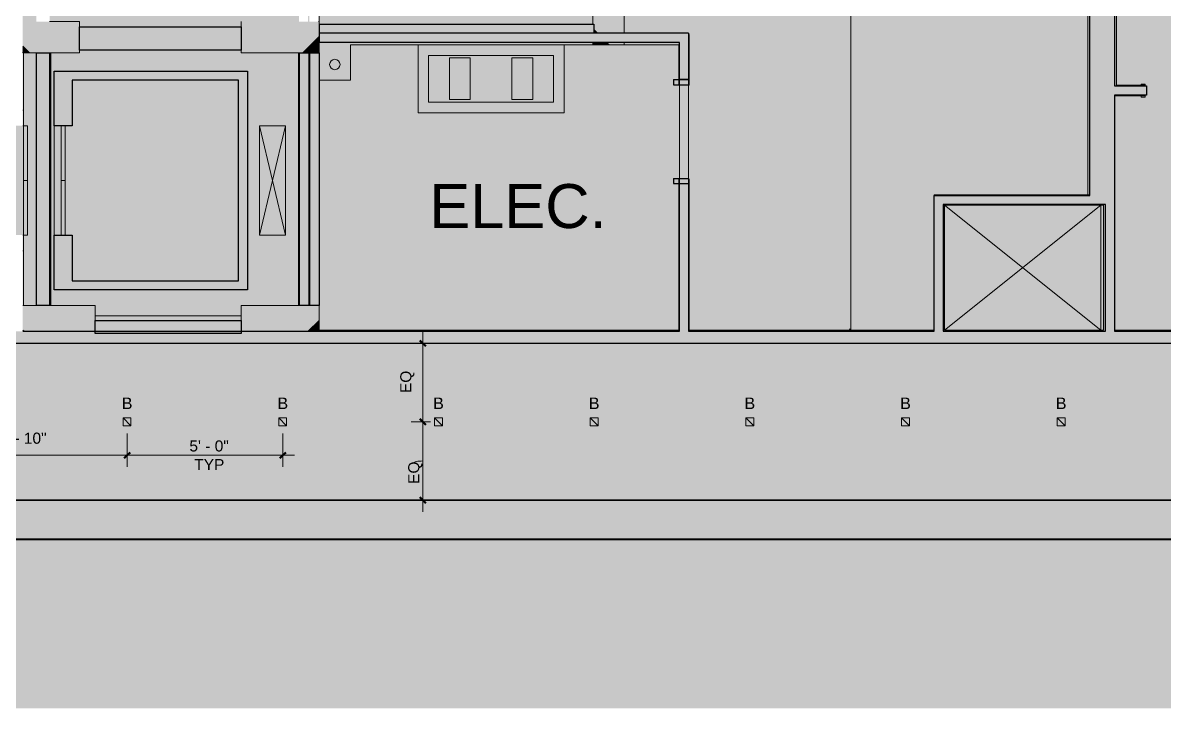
# Model space of a CAD drawing. Header units: inches. Extents: x -653 to 646, y -622 to -20.
# Drawn here: x -36.1 to 401.9, y -622.4 to -359.3 of the extents above; entities that cross this region are included whole.
import ezdxf

# ---------------------------------------------------------------- set-up
doc = ezdxf.new("R2010")
doc.units = ezdxf.units.IN
doc.header["$MEASUREMENT"] = 0
for name, color, linetype, lineweight in [('06_555 11th St_dwg', 8, 'Continuous', 9), ('A-ANNO-DIMS', 211, 'Continuous', 9), ('A-ANNO-DIMS-48', 211, 'Continuous', 9), ('A-CLNG', 13, 'Continuous', 18), ('A-CLNG-PATT', 13, 'Continuous', 18), ('A-DETL-GENF', 92, 'Continuous', 9), ('A-DOOR', 31, 'Continuous', 18), ('A-DOOR-FRAM', 31, 'Continuous', 30), ('A-WALL', 113, 'Continuous', 18), ('A-WALL-PATT', 111, 'Continuous', 18), ('C-Txt', 7, 'Continuous', 9), ('Dimension', 7, 'Continuous', 9), ('E-LITE-EQPM', 33, 'Continuous', 9), ('E-LITE-EQPM-IDEN', 33, 'Continuous', 9), ('I-WALL', 2, 'Continuous', 18), ('P', 7, 'Continuous', 9), ('PROFILE', 7, 'Continuous', 9), ('S', 7, 'Continuous', 9), ('S-COLHOLH', 7, 'Continuous', 9), ('W', 7, 'Continuous', 9)]:
    doc.layers.add(name, color=color, linetype=linetype, lineweight=lineweight)
doc.styles.add('Arial_1', font='arial.ttf', dxfattribs={"height": 16.875})
doc.styles.add('Arial_2', font='arial.ttf', dxfattribs={"height": 4.425898})
doc.styles.add('Swis721 Lt BT', font='swissl.ttf', dxfattribs={"height": 4.257319})
doc.dimstyles.new('OTJ_-_3_32__Linear__1_2__Tolerance', dxfattribs={"dimscale": 12, "dimtxt": 4.5, "dimasz": 0.1875, "dimexe": 0.375, "dimexo": 0.25, "dimgap": 0.25, "dimtad": 1, "dimdec": 1, "dimrnd": 0.5, "dimzin": 3, "dimdsep": 46, "dimlunit": 4, "dimtxsty": 'Swis721 Lt BT', "dimblk1": 'OBLIQUE', "dimblk2": 'OBLIQUE', "dimsah": 1, "dimcen": 0.09, "dimdle": 0.375, "dimazin": 0, "dimtfac": 1, "dimtdec": 4, "dimtix": 1, "dimtmove": 0, "dimatfit": 3, "dimfxl": 1, "dimtvp": 1, "dimfrac": 2, "dimtolj": 1, "dimtzin": 0, "dimarcsym": 2})
doc.dimstyles.new('OTJ_-_3_32__Linear__1_2__Tolerance_10', dxfattribs={"dimscale": 12, "dimtxt": 4.5, "dimasz": 0.1875, "dimexe": 0.375, "dimexo": 0.25, "dimgap": 0.25, "dimtad": 1, "dimdec": 1, "dimrnd": 0.5, "dimzin": 3, "dimdsep": 46, "dimlunit": 4, "dimtxsty": 'Swis721 Lt BT', "dimblk1": 'OBLIQUE', "dimblk2": 'OBLIQUE', "dimsah": 1, "dimcen": 0.09, "dimdle": 0.375, "dimazin": 0, "dimtfac": 1, "dimtdec": 4, "dimtix": 1, "dimtmove": 0, "dimatfit": 3, "dimfxl": 1, "dimtvp": 1, "dimfrac": 2, "dimtolj": 1, "dimtzin": 0, "dimarcsym": 2})
doc.dimstyles.new('OTJ_-_3_32__Linear__1_2__Tolerance_4', dxfattribs={"dimscale": 12, "dimtxt": 4.5, "dimasz": 0.1875, "dimexe": 0.375, "dimexo": 0.25, "dimgap": 0.25, "dimtad": 1, "dimdec": 1, "dimrnd": 0.5, "dimzin": 3, "dimdsep": 46, "dimlunit": 4, "dimtxsty": 'Swis721 Lt BT', "dimblk1": 'OBLIQUE', "dimblk2": 'OBLIQUE', "dimsah": 1, "dimcen": 0.09, "dimdle": 0.375, "dimazin": 0, "dimtfac": 1, "dimtdec": 4, "dimtix": 1, "dimtmove": 1, "dimatfit": 3, "dimfxl": 1, "dimtvp": 1, "dimfrac": 2, "dimtolj": 1, "dimtzin": 0, "dimarcsym": 2})
doc.dimstyles.new('OTJ_-_3_32__Linear__1_2__Tolerance_5', dxfattribs={"dimscale": 12, "dimtxt": 4.5, "dimasz": 0.1875, "dimexe": 0.375, "dimexo": 0.25, "dimgap": 0.25, "dimtad": 1, "dimdec": 1, "dimrnd": 0.5, "dimzin": 3, "dimdsep": 46, "dimlunit": 4, "dimtxsty": 'Swis721 Lt BT', "dimblk1": 'OBLIQUE', "dimblk2": 'OBLIQUE', "dimsah": 1, "dimcen": 0.09, "dimdle": 0.375, "dimazin": 0, "dimtfac": 1, "dimtdec": 4, "dimtix": 1, "dimtmove": 1, "dimatfit": 3, "dimfxl": 1, "dimtvp": 1, "dimfrac": 2, "dimtolj": 1, "dimtzin": 0, "dimarcsym": 2})

# ---------------------------------------------------------------- blocks, each defined once
blk = doc.blocks.new('Single Flush - OTJ_SOLIDFLUSH_ALUM-5210370-FIRST FLOOR')
at = {"layer": 'A-DOOR-FRAM', "color": 8}
for p, q in [((-20, -4), (-20, 1.75)), ((-20, 1.75), (-18, 1.75)), ((-18, -4), (-18, 1.75)), ((18.000004, -4), (18.000004, 1.75)), ((18.000004, 1.75), (20.000004, 1.75)), ((20.000004, -4), (20.000004, 1.75)), ((-20, -4), (-18, -4)), ((18.000004, -4), (20.000004, -4))]:
    blk.add_line(p, q, dxfattribs=at)
blk = doc.blocks.new('L-Recessed Square Downlight - 4_-5216686-FIRST FLOOR')
at = {"layer": 'E-LITE-EQPM'}
for p, q in [((1.5, 1.5), (-1.5, 1.5)), ((-1.5, 1.5), (-1.5, -1.5)), ((-1.5, -1.5), (1.5, 1.5)), ((1.5, -1.5), (1.5, 1.5)), ((-1.5, -1.5), (1.5, -1.5))]:
    blk.add_line(p, q, dxfattribs=at)
blk = doc.blocks.new('06_555 11th St_dwg-4793957-FIRST FLOOR')
at = {"lineweight": 9}
blk.add_line((3659.27, 2485.72), (3660.21, 2484.78), dxfattribs=at)
at = {"layer": 'Dimension'}
for p, q in [((3659.77, 2484.78), (3659.77, 2618.55)), ((3660.3, 2485.22), (3660.77, 2485.22))]:
    blk.add_line(p, q, dxfattribs=at)
at = {"layer": 'Dimension', "flags": 128}
blk.add_lwpolyline([(3910.43, 2404.97), (3910.43, 2404.72), (3338.43, 2404.72), (3338.43, 2404.97)], dxfattribs=at)
at = {"layer": 'P'}
for p, q in [((3455.68, 2602.72), (3455.83, 2602.72)), ((3352.68, 2494.72), (3352.68, 2591.72)), ((3447.68, 2591.72), (3447.68, 2494.72)), ((3353.93, 2563.72), (3353.93, 2521.72)), ((3356.68, 2521.72), (3356.68, 2563.72)), ((3358.18, 2521.72), (3358.18, 2563.72)), ((3432.81, 2563.72), (3432.81, 2521.72)), ((3343.68, 2542.72), (3342.18, 2542.72)), ((3358.18, 2542.72), (3356.68, 2542.72)), ((3695.68, 2533.22), (3755.68, 2485.22)), ((3755.68, 2533.22), (3695.68, 2485.22)), ((3755.68, 2533.22), (3755.68, 2485.22)), ((3425.68, 2490.72), (3369.68, 2490.72))]:
    blk.add_line(p, q, dxfattribs=at)
at = {"layer": 'P', "flags": 128}
for points in [[(3513.68, 2589.72), (3505.68, 2589.72), (3505.68, 2573.72), (3513.68, 2573.72)], [(3537.68, 2589.72), (3529.68, 2589.72), (3529.68, 2573.72), (3537.68, 2573.72)], [(3342.18, 2563.72), (3343.68, 2563.72), (3343.68, 2521.72), (3342.18, 2521.72)]]:
    blk.add_lwpolyline(points, close=True, dxfattribs=at)
blk.add_lwpolyline([(3442.81, 2563.72), (3432.81, 2521.72), (3442.81, 2521.72), (3442.81, 2563.72), (3432.81, 2563.72), (3442.81, 2521.72)], dxfattribs=at)
at = {"layer": 'P'}
blk.add_circle((3461.68, 2587.22), 2, dxfattribs=at)
at = {"layer": 'PROFILE'}
for p, q in [((3691.68, 2537.22), (3751.43, 2537.22)), ((3691.68, 2536.97), (3691.68, 2537.22))]:
    blk.add_line(p, q, dxfattribs=at)
at = {"layer": 'PROFILE', "flags": 128}
blk.add_lwpolyline([(3695.68, 2533.22), (3756.68, 2533.22), (3756.68, 2485.22), (3695.68, 2485.22)], close=True, dxfattribs=at)
at = {"layer": 'S'}
for p, q in [((3425.68, 2601.72), (3425.68, 2603.72)), ((3560.68, 2594.72), (3560.68, 2595.72)), ((3347.18, 2591.72), (3341.93, 2591.72)), ((3452.12, 2591.72), (3451.68, 2591.72)), ((3341.93, 2494.72), (3347.18, 2494.72)), ((3425.68, 2494.72), (3448.18, 2494.72)), ((3425.68, 2488.97), (3425.68, 2494.72)), ((3451.68, 2494.72), (3452.12, 2494.72))]:
    blk.add_line(p, q, dxfattribs=at)
at = {"layer": 'S', "flags": 128}
for points in [[(3560.68, 2602.72), (3560.68, 2624.72), (3564.93, 2624.72)], [(3572.43, 2624.72), (3572.68, 2624.72), (3572.68, 2599.22)], [(3352.18, 2603.72), (3363.68, 2603.72), (3363.68, 2601.72)], [(3455.43, 2603.72), (3455.68, 2603.72), (3455.68, 2591.72), (3455.62, 2591.72)], [(3572.68, 2595.72), (3572.68, 2594.72), (3560.68, 2594.72)], [(3363.68, 2592.72), (3363.68, 2591.72), (3352.18, 2591.72)], [(3448.18, 2591.72), (3425.68, 2591.72), (3425.68, 2592.72)], [(3352.18, 2494.72), (3369.68, 2494.72), (3369.68, 2488.97)], [(3455.62, 2494.72), (3455.68, 2494.72), (3455.68, 2484.78)]]:
    blk.add_lwpolyline(points, dxfattribs=at)
at = {"layer": 'S-COLHOLH'}
for p, q in [((3449.41, 2591.72), (3455.68, 2597.99)), ((3561.08, 2600.6), (3562.46, 2599.22)), ((3561.08, 2600.25), (3562.1, 2599.22)), ((3561.08, 2599.89), (3561.75, 2599.22)), ((3561.08, 2599.54), (3561.4, 2599.22)), ((3341.93, 2594.24), (3344.46, 2591.72)), ((3341.93, 2593.89), (3344.1, 2591.72)), ((3341.93, 2593.53), (3343.75, 2591.72)), ((3449.77, 2591.72), (3455.68, 2597.64)), ((3450.12, 2591.72), (3455.68, 2597.29)), ((3450.47, 2591.72), (3455.68, 2596.93)), ((3450.83, 2591.72), (3455.68, 2596.58)), ((3451.18, 2591.72), (3455.68, 2596.22)), ((3451.53, 2591.72), (3455.68, 2595.87)), ((3451.89, 2591.72), (3455.68, 2595.52)), ((3452.24, 2591.72), (3455.68, 2595.16)), ((3452.59, 2591.72), (3455.68, 2594.81)), ((3452.95, 2591.72), (3455.68, 2594.46)), ((3453.3, 2591.72), (3455.68, 2594.1)), ((3453.65, 2591.72), (3455.68, 2593.75)), ((3454.01, 2591.72), (3455.68, 2593.4)), ((3560.68, 2595.69), (3561.65, 2594.72)), ((3560.68, 2595.34), (3561.3, 2594.72)), ((3560.68, 2594.98), (3560.95, 2594.72)), ((3561.01, 2595.72), (3562.01, 2594.72)), ((3561.36, 2595.72), (3562.36, 2594.72)), ((3561.71, 2595.72), (3562.71, 2594.72)), ((3562.07, 2595.72), (3563.07, 2594.72)), ((3562.42, 2595.72), (3563.42, 2594.72)), ((3562.77, 2595.72), (3563.77, 2594.72)), ((3563.13, 2595.72), (3564.13, 2594.72)), ((3563.48, 2595.72), (3564.48, 2594.72)), ((3563.83, 2595.72), (3564.83, 2594.72)), ((3564.19, 2595.72), (3565.19, 2594.72)), ((3564.54, 2595.72), (3565.54, 2594.72)), ((3564.9, 2595.72), (3565.9, 2594.72)), ((3565.25, 2595.72), (3566.25, 2594.72)), ((3565.6, 2595.72), (3566.6, 2594.72)), ((3565.96, 2595.72), (3566.96, 2594.72)), ((3341.93, 2593.18), (3343.4, 2591.72)), ((3341.93, 2592.83), (3343.04, 2591.72)), ((3341.93, 2592.47), (3342.69, 2591.72)), ((3341.93, 2592.12), (3342.33, 2591.72)), ((3341.93, 2591.77), (3341.98, 2591.72)), ((3454.36, 2591.72), (3455.68, 2593.04)), ((3454.72, 2591.72), (3455.68, 2592.69)), ((3455.07, 2591.72), (3455.68, 2592.34)), ((3455.42, 2591.72), (3455.68, 2591.98)), ((3451.47, 2484.78), (3455.68, 2488.99)), ((3451.83, 2484.78), (3455.68, 2488.64)), ((3452.18, 2484.78), (3455.68, 2488.29)), ((3341.93, 2485.24), (3342.39, 2484.78)), ((3341.93, 2484.89), (3342.04, 2484.78)), ((3452.53, 2484.78), (3455.68, 2487.93)), ((3452.89, 2484.78), (3455.68, 2487.58)), ((3453.24, 2484.78), (3455.68, 2487.22)), ((3453.6, 2484.78), (3455.68, 2486.87)), ((3453.95, 2484.78), (3455.68, 2486.52)), ((3454.3, 2484.78), (3455.68, 2486.16)), ((3454.66, 2484.78), (3455.68, 2485.81)), ((3455.01, 2484.78), (3455.68, 2485.46)), ((3455.36, 2484.78), (3455.68, 2485.1))]:
    blk.add_line(p, q, dxfattribs=at)
at = {"layer": 'W'}
for p, q in [((3572.68, 2730.04), (3572.68, 2599.22)), ((3455.68, 2599.72), (3455.68, 2717.1)), ((3761.68, 2624.97), (3761.68, 2579.22)), ((3455.68, 2598.72), (3455.83, 2598.72)), ((3761.68, 2579.22), (3772.68, 2579.22)), ((3760.93, 2575.22), (3772.68, 2575.22)), ((3342.18, 2569.72), (3341.93, 2569.72)), ((3342.18, 2515.72), (3341.93, 2515.72)), ((3822.12, 2485.22), (3760.93, 2485.22))]:
    blk.add_line(p, q, dxfattribs=at)
at = {"layer": 'W', "flags": 128}
for points in [[(3723.68, 2762.41), (3723.68, 2624.72), (3750.68, 2624.72), (3750.68, 2537.22), (3691.68, 2537.22), (3691.68, 2536.97)], [(3597.43, 2598.72), (3597.68, 2598.72), (3597.68, 2579.22), (3597.43, 2579.22)], [(3593.93, 2579.22), (3593.68, 2579.22), (3593.68, 2594.72), (3467.68, 2594.72), (3467.68, 2581.22), (3455.68, 2581.22), (3455.68, 2484.78)], [(3493.68, 2594.72), (3493.68, 2568.72), (3549.68, 2568.72), (3549.68, 2594.72)], [(3341.93, 2563.72), (3342.18, 2563.72), (3342.18, 2591.72)], [(3771.18, 2579.22), (3771.18, 2579.72), (3772.68, 2579.72), (3772.68, 2578.97)], [(3772.68, 2575.47), (3772.68, 2574.72), (3771.18, 2574.72), (3771.18, 2575.22)], [(3593.93, 2543.22), (3593.68, 2543.22), (3593.68, 2485.22), (3455.68, 2485.22)], [(3691.68, 2485.22), (3597.68, 2485.22), (3597.68, 2543.22), (3597.43, 2543.22)], [(3342.18, 2494.72), (3342.18, 2521.72), (3341.93, 2521.72)]]:
    blk.add_lwpolyline(points, dxfattribs=at)
for points in [[(3545.68, 2590.72), (3497.68, 2590.72), (3497.68, 2572.72), (3545.68, 2572.72)], [(3756.68, 2533.22), (3695.68, 2533.22), (3695.68, 2485.22), (3756.68, 2485.22)]]:
    blk.add_lwpolyline(points, close=True, dxfattribs=at)
at = {"layer": 'C-Txt', "insert": (3497.9, 2541.31), "char_height": 16.875, "width": 81.1118, "attachment_point": 1, "line_spacing_factor": 0.938532, "style": 'Arial_1'}
blk.add_mtext('ELEC.', dxfattribs=at)
blk = doc.blocks.new('DIMBLOCK9-FIRST FLOOR')
at = {"layer": 'A-ANNO-DIMS-48'}
for p, q in [((120.38, -512.45), (112.91, -512.45)), ((117.41, -547.04), (117.41, -512.45)), ((117.41, -512.45), (120.38, -512.45)), ((118.82, -542.54), (112.91, -542.54)), ((117.41, -542.54), (118.82, -542.54))]:
    blk.add_line(p, q, dxfattribs=at)
at = {"layer": 'A-ANNO-DIMS-48', "lineweight": 50}
for p, q in [((117.41, -512.45), (116.29, -511.32)), ((117.41, -512.45), (118.54, -513.57)), ((117.41, -542.54), (116.29, -541.42)), ((117.41, -542.54), (118.54, -543.67))]:
    blk.add_line(p, q, dxfattribs=at)
at = {"layer": 'A-ANNO-DIMS-48'}
blk.add_ellipse((117.41, -528.24), major_axis=(3.53, 0), ratio=0.209218, start_param=1.570796, end_param=3.141593, dxfattribs=at)
at = {"layer": 'A-ANNO-DIMS-48', "color": 0, "insert": (111.77, -536.31), "char_height": 4.257, "width": 9.6857, "attachment_point": 1, "rotation": 90, "line_spacing_factor": 1.00667, "style": 'Swis721 Lt BT'}
blk.add_mtext('EQ', dxfattribs=at)
blk = doc.blocks.new('_Oblique')
at = {"color": 0, "linetype": 'ByBlock', "lineweight": -2}
blk.add_line((-0.5, -0.5), (0.5, 0.5), dxfattribs=at)
blk = doc.blocks.new('DIMBLOCK10-FIRST FLOOR')
at = {"layer": 'A-ANNO-DIMS-48', "lineweight": 50}
for p, q in [((117.41, -482.36), (116.29, -481.23)), ((117.41, -482.36), (118.54, -483.48)), ((117.41, -512.45), (116.29, -511.32)), ((117.41, -512.45), (118.54, -513.57))]:
    blk.add_line(p, q, dxfattribs=at)
at = {"layer": 'A-ANNO-DIMS-48'}
for p, q in [((117.41, -512.45), (117.41, -477.86)), ((118.82, -482.36), (112.91, -482.36)), ((117.41, -482.36), (118.82, -482.36)), ((120.38, -512.45), (112.91, -512.45)), ((117.41, -512.45), (120.38, -512.45))]:
    blk.add_line(p, q, dxfattribs=at)
at = {"layer": 'A-ANNO-DIMS-48', "color": 0, "insert": (108.73, -501.44), "char_height": 4.257, "width": 9.6857, "attachment_point": 1, "rotation": 90, "line_spacing_factor": 1.00667, "style": 'Swis721 Lt BT'}
blk.add_mtext('EQ', dxfattribs=at)
blk = doc.blocks.new('DIMBLOCK11-FIRST FLOOR')
at = {"layer": 'A-ANNO-DIMS-48'}
for p, q in [((3.88, -516.95), (3.88, -529.81)), ((3.88, -525.31), (3.88, -516.95)), ((63.63, -516.95), (63.63, -529.81)), ((63.63, -525.31), (63.63, -516.95)), ((-0.62, -525.31), (68.13, -525.31))]:
    blk.add_line(p, q, dxfattribs=at)
at = {"layer": 'A-ANNO-DIMS-48', "lineweight": 50}
for p, q in [((3.88, -525.31), (2.75, -526.44)), ((3.88, -525.31), (5, -524.19)), ((63.63, -525.31), (62.5, -526.44)), ((63.63, -525.31), (64.75, -524.19))]:
    blk.add_line(p, q, dxfattribs=at)
at = {"layer": 'A-ANNO-DIMS-48'}
blk.add_ellipse((27.79, -525.31), major_axis=(5.96, 0), ratio=0.001869, start_param=0, end_param=1.570796, dxfattribs=at)
at = {"layer": 'A-ANNO-DIMS-48', "color": 0, "char_height": 4.257, "attachment_point": 1, "line_spacing_factor": 1.00667, "style": 'Swis721 Lt BT'}
for s, insert, width in [('5\' - 0"', (27.79, -519.61), 16.5429), ('TYP', (29.65, -526.76), 12.0857)]:
    blk.add_mtext(s, dxfattribs=dict(at, insert=insert, width=width))
blk = doc.blocks.new('DIMBLOCK24-FIRST FLOOR')
at = {"layer": 'A-ANNO-DIMS-48'}
for p, q in [((-77.87, -516.95), (-77.87, -529.81)), ((-77.87, -525.31), (-77.87, -516.95)), ((3.88, -516.95), (3.88, -529.81)), ((3.88, -525.31), (3.88, -516.95)), ((-82.37, -525.31), (8.38, -525.31))]:
    blk.add_line(p, q, dxfattribs=at)
at = {"layer": 'A-ANNO-DIMS-48', "lineweight": 50}
for p, q in [((-77.87, -525.31), (-79, -526.44)), ((-77.87, -525.31), (-76.75, -524.19)), ((3.88, -525.31), (2.75, -526.44)), ((3.88, -525.31), (5, -524.19))]:
    blk.add_line(p, q, dxfattribs=at)
at = {"layer": 'A-ANNO-DIMS-48', "color": 0, "insert": (-45.46, -516.62), "char_height": 4.257, "width": 20.3143, "attachment_point": 1, "line_spacing_factor": 1.00667, "style": 'Swis721 Lt BT'}
blk.add_mtext('6\' - 10"', dxfattribs=at)

msp = doc.modelspace()

# ---------------------------------------------------------------- hatches: boundary and pattern name
at = {"layer": 'A-CLNG-PATT'}
h = msp.add_hatch(dxfattribs=at)
h.set_pattern_fill('FP_1', color=256, style=0, pattern_type=2)
h.set_pattern_definition([(0, (0, 0), (15.36, 3.84), [0.634, -10.886, 0.634, -10.886, -61.44]), (0, (0, 0), (15.36, 3.84), [-23.04, 0.634, -22.406, 0.634, -10.886, -26.88]), (0, (0, 0), (15.36, 3.84), [-57.6, 0.634, -7.046, 0.634, -18.566]), (120, (5.76, 1.92), (-11.005538, 11.38215), [0.634, -10.886, 0.634, -10.886, -61.44]), (120, (5.76, 1.92), (-11.005538, 11.38215), [-23.04, 0.634, -22.406, 0.634, -10.886, -26.88]), (120, (5.76, 1.92), (-11.005538, 11.38215), [-57.6, 0.634, -7.046, 0.634, -18.566]), (240, (7.68, 9.6), (-4.354462, -15.22215), [0.634, -10.886, 0.634, -10.886, -61.44]), (240, (7.68, 9.6), (-4.354462, -15.22215), [-23.04, 0.634, -22.406, 0.634, -10.886, -26.88]), (240, (7.68, 9.6), (-4.354462, -15.22215), [-57.6, 0.634, -7.046, 0.634, -18.566])])
h.paths.add_polyline_path([(-129.18, -542.37), (528.05, -542.34), (528.05, -482.37), (-394.7, -482.37), (-394.72, -481.62), (-541.22, -481.62), (-541.22, -450.42), (-612.84, -450.42), (-612.84, -542.37), (-135.64, -542.37)], flags=0)
h.paths.add_polyline_path([(-585.04, -514.14), (-585.04, -510.68), (-578.58, -512.41)], flags=0)
h.paths.add_polyline_path([(-85.59, -513.2), (-85.59, -509.75), (-79.14, -511.47)], flags=0)
h.paths.add_polyline_path([(-129.18, -513.2), (-135.64, -511.47), (-129.18, -509.75)], flags=0)
h.paths.add_polyline_path([(-585.04, -477.14), (-585.04, -473.68), (-578.58, -475.41), (-584.47, -476.99)], flags=0)
at = {"layer": 'A-DETL-GENF'}
h = msp.add_hatch(color=254, dxfattribs=at)
h.paths.add_polyline_path([(-653.39, -622.4), (614.42, -622.4), (614.42, -482.36), (532.68, -482.37), (532.68, -557.54), (-617.47, -557.54), (-617.47, -516.92), (-653.39, -516.92), (-653.39, -571.97)], flags=0)
h.paths.add_polyline_path([(-617.47, -511.67), (-617.47, -451.04), (-630.09, -451.04), (-630.09, -445.79), (-541.22, -445.79), (-541.22, -147.23), (-653.39, -147.23), (-653.39, -303.04), (-541.59, -303.04), (-541.59, -308.29), (-653.39, -308.29), (-653.39, -309.3), (-632.37, -309.3), (-632.37, -334.67), (-541.59, -334.67), (-541.59, -339.92), (-653.39, -339.92), (-653.39, -511.67), (-618.41, -511.67)], flags=0)
h.paths.add_polyline_path([(-394.7, -481.62), (-394.7, -464.68), (-382.7, -464.68), (-382.7, -477.74), (-178.64, -477.74), (-178.64, -440.79), (-174.22, -440.79), (-174.22, -398.79), (-178.64, -398.79), (-178.64, -332.79), (-174.22, -332.79), (-174.22, -290.79), (-178.64, -290.79), (-178.64, -224.98), (-174.22, -224.98), (-174.22, -182.79), (-178.64, -182.79), (-178.64, -146.61), (-340.08, -146.61), (-340.08, -181.98), (-292.7, -181.98), (-292.7, -155.79), (-283.57, -155.79), (-283.57, -254.98), (-189.39, -254.98), (-189.39, -155.79), (-184.39, -155.79), (-184.39, -358.79), (-189.39, -358.79), (-189.39, -259.61), (-283.57, -259.61), (-283.57, -358.79), (-292.7, -358.79), (-292.7, -276.12), (-388.7, -276.12), (-388.7, -218.61), (-438.19, -218.61), (-438.19, -188.29), (-433.57, -188.29), (-433.57, -213.98), (-344.71, -213.98), (-344.71, -146.61), (-433.57, -146.61), (-433.57, -148.29), (-438.19, -148.29), (-438.19, -146.61), (-536.59, -146.61), (-536.59, -339.98), (-515.34, -339.98), (-515.34, -476.99), (-448.19, -476.99), (-448.19, -468.3), (-443.57, -468.3), (-443.57, -428.3), (-448.19, -428.3), (-448.19, -397.3), (-388.7, -397.3), (-388.7, -297.81), (-384.07, -297.81), (-384.07, -409.3), (-382.7, -409.3), (-382.7, -424.68), (-394.7, -424.68), (-394.72, -481.62)], flags=0)
h.paths.add_polyline_path([(614.42, -477.73), (614.42, -146.04), (521.36, -146.04), (521.36, -387.04), (483.93, -387.04), (483.93, -407.79), (555.8, -407.79), (555.8, -391.92), (521.6, -391.92), (521.6, -387.29), (593.1, -387.29), (593.1, -391.92), (560.43, -391.92), (560.43, -435.04), (555.8, -435.04), (555.8, -475.04), (560.43, -475.04), (560.43, -477.73), (611.45, -477.73)], flags=0)
h.paths.add_polyline_path([(77.76, -477.73), (215.86, -477.73), (215.86, -421.04), (219.36, -421.04), (219.36, -477.73), (313.61, -477.73), (313.61, -425.54), (373.36, -425.54), (373.36, -337.54), (346.86, -337.54), (346.86, -200.11), (293.61, -200.11), (293.61, -186.61), (194.93, -186.61), (194.93, -191.47), (190.3, -191.47), (190.3, -181.29), (194.93, -181.29), (194.93, -181.98), (293.61, -181.98), (293.61, -155.48), (356.36, -155.48), (356.36, -158.54), (379.86, -158.54), (379.86, -146.04), (194.93, -146.04), (194.93, -147.29), (190.3, -147.29), (190.3, -146.04), (171.36, -146.04), (171.36, -143.29), (96.36, -143.29), (96.36, -146.04), (-36.14, -146.04), (-36.14, -182.79), (-41.14, -182.79), (-41.14, -224.79), (-36.14, -224.79), (-36.14, -290.79), (-41.14, -290.79), (-41.14, -332.79), (-36.14, -332.79), (-36.14, -398.79), (-41.14, -398.79), (-41.14, -440.79), (-36.14, -440.79), (-36.14, -477.73), (-8.39, -477.73), (-8.39, -473.54), (47.61, -473.54), (47.61, -477.73), (77.55, -477.73)], flags=0)
h.paths.add_polyline_path([(379.36, -477.73), (379.36, -429.04), (317.11, -429.04), (317.11, -477.73)], flags=0)
h.paths.add_polyline_path([(444.05, -477.73), (444.05, -476.04), (448.68, -476.04), (448.68, -436.04), (444.05, -436.04), (444.05, -387.04), (430.86, -387.04), (430.86, -383.54), (502.36, -383.54), (502.36, -146.04), (383.36, -146.04), (383.36, -162.04), (356.36, -162.04), (356.36, -192.04), (383.61, -192.04), (383.61, -195.54), (356.36, -195.54), (356.36, -334.04), (383.61, -334.04), (383.61, -337.54), (382.86, -337.54), (382.86, -383.54), (395.11, -383.54), (395.11, -387.04), (382.86, -387.04), (382.86, -477.73)], flags=0)
h.paths.add_polyline_path([(-528.64, -476.99), (-519.97, -476.99), (-519.97, -344.61), (-532.22, -344.61), (-532.22, -476.99)], flags=0)
h.paths.add_polyline_path([(-189.39, -467.79), (-189.39, -370.79), (-184.39, -370.79), (-184.39, -467.79)], flags=0)
h.paths.add_polyline_path([(-288.07, -467.79), (-292.7, -467.79), (-292.7, -370.79), (-283.57, -370.79), (-283.57, -467.79)], flags=0)
h.paths.add_polyline_path([(70.11, -467.79), (70.11, -370.79), (73.61, -370.79), (73.61, -467.79)], flags=0)
h.paths.add_polyline_path([(77.55, -467.79), (74.05, -467.79), (74.05, -370.79), (77.55, -370.79), (77.55, -465.14)], flags=0)
h.paths.add_polyline_path([(-25.89, -467.79), (-30.89, -467.79), (-30.89, -370.79), (-25.89, -370.79), (-25.89, -461.79)], flags=0)
h.paths.add_polyline_path([(-234.09, -461.79), (-264.89, -461.79), (-264.89, -377.79), (-190.64, -377.79), (-190.64, -398.79), (-197.64, -398.79), (-197.64, -381.29), (-261.39, -381.29), (-261.39, -458.29), (-197.64, -458.29), (-197.64, -440.79), (-190.64, -440.79), (-190.64, -461.79), (-200.39, -461.79)], flags=0)
h.paths.add_polyline_path([(47.61, -461.79), (-24.14, -461.79), (-24.14, -440.79), (-17.14, -440.79), (-17.14, -458.29), (46.61, -458.29), (46.61, -381.29), (-17.14, -381.29), (-17.14, -398.79), (-24.14, -398.79), (-24.14, -377.79), (50.11, -377.79), (50.11, -461.79)], flags=0)
h.paths.add_polyline_path([(477.02, -407.79), (479.3, -407.79), (479.3, -387.04), (448.68, -387.04), (448.68, -407.79), (476.72, -407.79)], flags=0)
h.paths.add_polyline_path([(215.86, -381.04), (215.86, -366.79), (77.76, -366.79), (77.76, -359.79), (183.01, -359.79), (183.01, -363.29), (219.36, -363.29), (219.36, -381.04)], flags=0)
h.paths.add_polyline_path([(-200.39, -370.79), (-268.39, -370.79), (-268.39, -361.79), (-200.39, -361.79)], flags=0)
h.paths.add_polyline_path([(46.61, -369.79), (-14.39, -369.79), (-14.39, -360.79), (47.61, -360.79), (47.61, -369.79)], flags=0)
h.paths.add_polyline_path([(70.11, -358.79), (69.86, -358.79), (69.86, -260.11), (-25.89, -260.11), (-25.89, -358.79), (-30.89, -358.79), (-30.89, -155.79), (-25.89, -155.79), (-25.89, -255.48), (69.86, -255.48), (69.86, -155.79), (73.36, -155.79), (73.36, -358.79)], flags=0)
h.paths.add_polyline_path([(73.86, -358.79), (73.86, -155.79), (77.36, -155.79), (77.36, -236.17), (182.76, -236.17), (182.76, -245.42), (77.36, -245.42), (77.36, -358.79), (74.05, -358.79)], flags=0)
h.paths.add_polyline_path([(-264.89, -353.79), (-264.89, -269.79), (-190.64, -269.79), (-190.64, -290.79), (-197.64, -290.79), (-197.64, -273.29), (-261.39, -273.29), (-261.39, -350.29), (-197.64, -350.29), (-197.64, -332.79), (-190.64, -332.79), (-190.64, -353.79), (-261.39, -353.79)], flags=0)
h.paths.add_polyline_path([(50.11, -353.79), (-24.14, -353.79), (-24.14, -332.79), (-17.14, -332.79), (-17.14, -350.29), (46.61, -350.29), (46.61, -273.29), (-17.14, -273.29), (-17.14, -290.79), (-24.14, -290.79), (-24.14, -269.79), (50.11, -269.79), (50.11, -350.29)], flags=0)
h.paths.add_polyline_path([(186.86, -337.79), (186.86, -262.79), (190.36, -262.79), (190.36, -337.79)], flags=0)
h.paths.add_polyline_path([(194.36, -337.79), (190.86, -337.79), (190.86, -262.79), (194.36, -262.79), (194.36, -321.05)], flags=0)
h.paths.add_polyline_path([(-296.59, -271.5), (-292.7, -271.5), (-292.7, -218.61), (-321.09, -218.61), (-321.09, -271.5), (-306.27, -271.5)], flags=0)
h.paths.add_polyline_path([(-325.72, -271.5), (-325.72, -218.61), (-384.07, -218.61), (-384.07, -271.5), (-331.3, -271.5)], flags=0)
h.paths.add_polyline_path([(-199.04, -245.79), (-264.89, -245.79), (-264.89, -161.79), (-190.64, -161.79), (-190.64, -182.79), (-197.64, -182.79), (-197.64, -165.29), (-261.39, -165.29), (-261.39, -242.29), (-197.64, -242.29), (-197.64, -224.79), (-190.64, -224.79), (-190.64, -245.79), (-197.64, -245.79)], flags=0)
h.paths.add_polyline_path([(46.61, -245.79), (-24.14, -245.79), (-24.14, -224.79), (-17.14, -224.79), (-17.14, -242.29), (46.61, -242.29), (46.61, -165.29), (-17.14, -165.29), (-17.14, -182.79), (-24.14, -182.79), (-24.14, -161.79), (50.11, -161.79), (50.11, -245.79)], flags=0)
h.paths.add_polyline_path([(194.36, -232.47), (190.3, -232.47), (190.3, -231.47), (194.93, -231.47), (194.93, -232.47)], flags=0)
h.paths.add_polyline_path([(-292.7, -213.98), (-292.7, -186.61), (-340.08, -186.61), (-340.08, -213.98), (-295.75, -213.98)], flags=0)
h.paths.add_polyline_path([(346.86, -195.48), (346.86, -160.11), (298.24, -160.11), (298.24, -195.48), (316.39, -195.48)], flags=0)
h.paths.add_polyline_path([(-8.39, -151.36), (-8.39, -146.73), (47.61, -146.73), (47.61, -151.36), (46.61, -151.36)], flags=0)
h.paths.add_polyline_path([(297.47, -142.54), (614.42, -142.54), (614.42, -19.69), (-43.64, -19.69), (-43.64, -80.23), (188.43, -80.23), (188.43, -80.29), (188.61, -80.29), (188.61, -142.54), (257.67, -142.54)], flags=0)
h.paths.add_polyline_path([(-448.48, -141.98), (-178.45, -141.98), (-178.44, -141.79), (-176.39, -141.79), (-176.39, -82.29), (-50.39, -82.29), (-50.39, -80.29), (-50.14, -80.29), (-50.14, -19.69), (-653.39, -19.69), (-653.39, -141.98), (-494.92, -141.98)], flags=0)
at = {"layer": 'A-WALL-PATT', "lineweight": 9}
for points in [[(376.71, -427.29), (382.86, -427.29), (382.86, -337.54), (373.36, -337.54), (373.36, -427.29)], [(47.61, -369.79), (47.61, -360.79), (-14.39, -360.79), (-14.39, -369.79)], [(77.76, -363.29), (183.01, -363.29), (183.01, -359.79), (77.76, -359.79)], [(194.61, -366.79), (194.61, -363.29), (77.76, -363.29), (77.76, -366.79), (138.99, -366.79)], [(194.61, -366.79), (215.86, -366.79), (215.86, -363.29), (194.61, -363.29)], [(-30.89, -467.79), (-25.89, -467.79), (-25.89, -370.79), (-30.89, -370.79), (-30.89, -448.79)], [(70.11, -467.79), (73.61, -467.79), (73.61, -370.79), (70.11, -370.79), (70.11, -379.45)], [(77.55, -467.79), (77.55, -370.79), (74.05, -370.79), (74.05, -467.79), (77.36, -467.79)], [(-24.14, -398.79), (-17.14, -398.79), (-17.14, -377.79), (-24.14, -377.79), (-24.14, -396.39)], [(46.61, -381.29), (46.61, -377.79), (-17.14, -377.79), (-17.14, -381.29), (-14.39, -381.29)], [(46.61, -458.29), (50.11, -458.29), (50.11, -377.79), (46.61, -377.79), (46.61, -401.19)], [(395.11, -387.04), (395.11, -383.54), (382.86, -383.54), (382.86, -387.04)], [(379.36, -429.04), (379.36, -427.29), (373.36, -427.29), (373.36, -425.54), (313.61, -425.54), (313.61, -429.04), (376.71, -429.04)], [(317.11, -477.73), (317.11, -429.04), (313.61, -429.04), (313.61, -477.73)], [(382.86, -477.73), (382.86, -427.29), (379.36, -427.29), (379.36, -477.73)], [(-19.48, -461.79), (-17.14, -461.79), (-17.14, -440.79), (-24.14, -440.79), (-24.14, -461.79)], [(47.61, -461.79), (50.11, -461.79), (50.11, -458.29), (-17.14, -458.29), (-17.14, -461.79), (46.61, -461.79)], [(47.61, -477.73), (47.61, -473.54), (-8.39, -473.54), (-8.39, -477.73), (46.61, -477.73)], [(297.47, -482.36), (448.68, -482.36), (448.68, -477.73), (-41.14, -477.73), (-41.14, -482.36), (138.99, -482.36)], [(455.95, -557.54), (532.68, -557.54), (532.68, -542.54), (-39.64, -542.54), (-39.64, -557.54), (297.47, -557.54)]]:
    msp.add_hatch(color=7, dxfattribs=at).paths.add_polyline_path(points, flags=0)
h = msp.add_hatch(color=7, dxfattribs=at)
h.paths.add_polyline_path([(219.36, -477.73), (219.36, -421.04), (215.86, -421.04), (215.86, -477.73)], flags=0)
h.paths.add_polyline_path([(215.86, -381.04), (219.36, -381.04), (219.36, -363.29), (215.86, -363.29), (215.86, -366.79)], flags=0)

# ---------------------------------------------------------------- linework, layer by layer
at = {"layer": 'A-CLNG'}
for p, q in [((-173.64, -482.37), (528.05, -482.37)), ((528.05, -542.37), (-612.84, -542.37))]:
    msp.add_line(p, q, dxfattribs=at)
at = {"layer": 'A-WALL', "color": 8, "lineweight": 30}
for p, q in [((373.36, -425.54), (373.36, -337.54)), ((382.86, -337.54), (382.86, -383.54)), ((-14.39, -369.79), (-14.39, -360.79)), ((-14.39, -360.79), (47.61, -360.79)), ((47.61, -360.79), (47.61, -369.79)), ((47.61, -369.79), (-14.39, -369.79)), ((-24.14, -398.79), (-24.14, -377.79)), ((-24.14, -377.79), (-17.14, -377.79)), ((-17.14, -381.29), (-17.14, -398.79)), ((382.86, -387.04), (382.86, -427.29)), ((-17.14, -398.79), (-24.14, -398.79)), ((-24.14, -461.79), (-24.14, -440.79)), ((-24.14, -440.79), (-17.14, -440.79)), ((-17.14, -440.79), (-17.14, -458.29)), ((-17.14, -461.79), (-24.14, -461.79)), ((-36.14, -477.73), (215.86, -477.73)), ((219.36, -477.73), (313.61, -477.73)), ((317.11, -477.73), (379.36, -477.73)), ((382.86, -477.73), (444.05, -477.73)), ((448.68, -482.36), (-41.14, -482.36)), ((-39.64, -542.54), (528.05, -542.54)), ((532.68, -557.54), (-39.64, -557.54))]:
    msp.add_line(p, q, dxfattribs=at)
at = {"layer": 'I-WALL', "color": 8, "lineweight": 30}
for p, q in [((77.76, -366.79), (77.76, -359.79)), ((77.76, -359.79), (183.01, -359.79)), ((219.36, -363.29), (77.76, -363.29)), ((183.01, -359.79), (183.01, -363.29)), ((219.36, -363.29), (219.36, -381.04)), ((215.86, -366.79), (77.76, -366.79)), ((215.86, -381.04), (215.86, -366.79)), ((-30.89, -467.79), (-30.89, -370.79)), ((-30.89, -370.79), (-25.89, -370.79)), ((-25.89, -370.79), (-25.89, -467.79)), ((70.11, -467.79), (70.11, -370.79)), ((70.11, -370.79), (73.61, -370.79)), ((73.61, -370.79), (73.61, -467.79)), ((74.05, -467.79), (74.05, -370.79)), ((74.05, -370.79), (77.55, -370.79)), ((77.55, -370.79), (77.55, -467.79)), ((-17.14, -377.79), (50.11, -377.79)), ((50.11, -377.79), (50.11, -461.79)), ((219.36, -381.04), (215.86, -381.04)), ((46.61, -381.29), (-17.14, -381.29)), ((46.61, -458.29), (46.61, -381.29)), ((382.86, -383.54), (395.11, -383.54)), ((395.11, -383.54), (395.11, -387.04)), ((395.11, -387.04), (382.86, -387.04)), ((215.86, -477.73), (215.86, -421.04)), ((215.86, -421.04), (219.36, -421.04)), ((219.36, -421.04), (219.36, -477.73)), ((313.61, -425.54), (373.36, -425.54)), ((313.61, -477.73), (313.61, -425.54)), ((379.36, -429.04), (317.11, -429.04)), ((317.11, -429.04), (317.11, -477.73)), ((379.36, -477.73), (379.36, -429.04)), ((382.86, -427.29), (382.86, -477.73)), ((-17.14, -458.29), (46.61, -458.29)), ((50.11, -461.79), (-17.14, -461.79)), ((-25.89, -467.79), (-30.89, -467.79)), ((73.61, -467.79), (70.11, -467.79)), ((77.55, -467.79), (74.05, -467.79)), ((-8.39, -473.54), (47.61, -473.54)), ((-8.39, -478.54), (-8.39, -473.54)), ((47.61, -473.54), (47.61, -478.54)), ((47.61, -478.54), (-8.39, -478.54))]:
    msp.add_line(p, q, dxfattribs=at)
at = {"layer": 'I-WALL', "lineweight": 9}
for p, q in [((215.86, -381.04), (215.86, -421.04)), ((219.36, -421.04), (219.36, -381.04))]:
    msp.add_line(p, q, dxfattribs=at)

# ---------------------------------------------------------------- block references
at = {"layer": '06_555 11th St_dwg', "color": 7}
msp.add_blockref('06_555 11th St_dwg-4793957-FIRST FLOOR', (-3378.07, -2962.51), dxfattribs=at)
at = {"layer": 'A-DOOR', "rotation": 269.9999999999999}
msp.add_blockref('Single Flush - OTJ_SOLIDFLUSH_ALUM-5210370-FIRST FLOOR', (217.61, -401.04), dxfattribs=at)
at = {"layer": 'E-LITE-EQPM', "extrusion": (0, 0, -1), "rotation": 180}
for p in [(-3.88, -512.45), (-63.63, -512.45), (-123.38, -512.45), (-183.13, -512.45), (-242.88, -512.45), (-302.63, -512.45), (-362.38, -512.45)]:
    msp.add_blockref('L-Recessed Square Downlight - 4_-5216686-FIRST FLOOR', p, dxfattribs=at)

# ---------------------------------------------------------------- texts
at = {"layer": 'E-LITE-EQPM-IDEN', "char_height": 4.43, "width": 4.914, "attachment_point": 2, "line_spacing_factor": 0.938532, "style": 'Arial_2'}
for insert in [(3.9, -503.15), (63.65, -503.15), (123.4, -503.15), (183.15, -503.15), (242.9, -503.15), (302.65, -503.15), (362.4, -503.15)]:
    msp.add_mtext('B', dxfattribs=dict(at, insert=insert))

# ---------------------------------------------------------------- dimensions: what is measured, and where the dimension line sits
at = {"layer": 'A-ANNO-DIMS'}
dim = msp.add_linear_dim(base=(117.41, -482.36), p1=(123.38, -512.45), p2=(115.82, -482.36), angle=90, text='EQ', dimstyle='OTJ_-_3_32__Linear__1_2__Tolerance', override={"dimpost": '<>', "dimfxl": 31.028196}, dxfattribs=at)
dim.commit()
dim.dimension.update_dxf_attribs({"geometry": 'DIMBLOCK10-FIRST FLOOR', "text_midpoint": (112.07, -497.4)})
dim = msp.add_linear_dim(base=(117.41, -512.45), p1=(115.82, -542.54), p2=(123.38, -512.45), angle=90, text='EQ', dimstyle='OTJ_-_3_32__Linear__1_2__Tolerance_4', override={"dimpost": '<>', "dimfxl": 31.028196}, dxfattribs=at)
dim.commit()
dim.dimension.update_dxf_attribs({"geometry": 'DIMBLOCK9-FIRST FLOOR', "text_midpoint": (114.61, -531.46), "dimtype": 160, "text_rotation": 90})
dim = msp.add_linear_dim(base=(3.87990673, -525.3101075), p1=(-77.87009327, -513.94973025), p2=(3.87990673, -513.94973025), dimstyle='OTJ_-_3_32__Linear__1_2__Tolerance_10', override={"dimpost": '<>', "dimfxl": 81.75}, dxfattribs=at)
dim.commit()
dim.dimension.update_dxf_attribs({"geometry": 'DIMBLOCK24-FIRST FLOOR', "text_midpoint": (-36.99509327, -520.12219817)})
dim = msp.add_linear_dim(base=(63.62990673, -525.3101075), p1=(3.87990673, -513.94973025), p2=(63.62990673, -513.94973025), text='<>\\XTYP', dimstyle='OTJ_-_3_32__Linear__1_2__Tolerance_5', override={"dimpost": '<>', "dimfxl": 59.75}, dxfattribs=at)
dim.commit()
dim.dimension.update_dxf_attribs({"geometry": 'DIMBLOCK11-FIRST FLOOR', "text_midpoint": (27.79153195, -525.28949641), "dimtype": 160})

doc.saveas('drawing.dxf')
